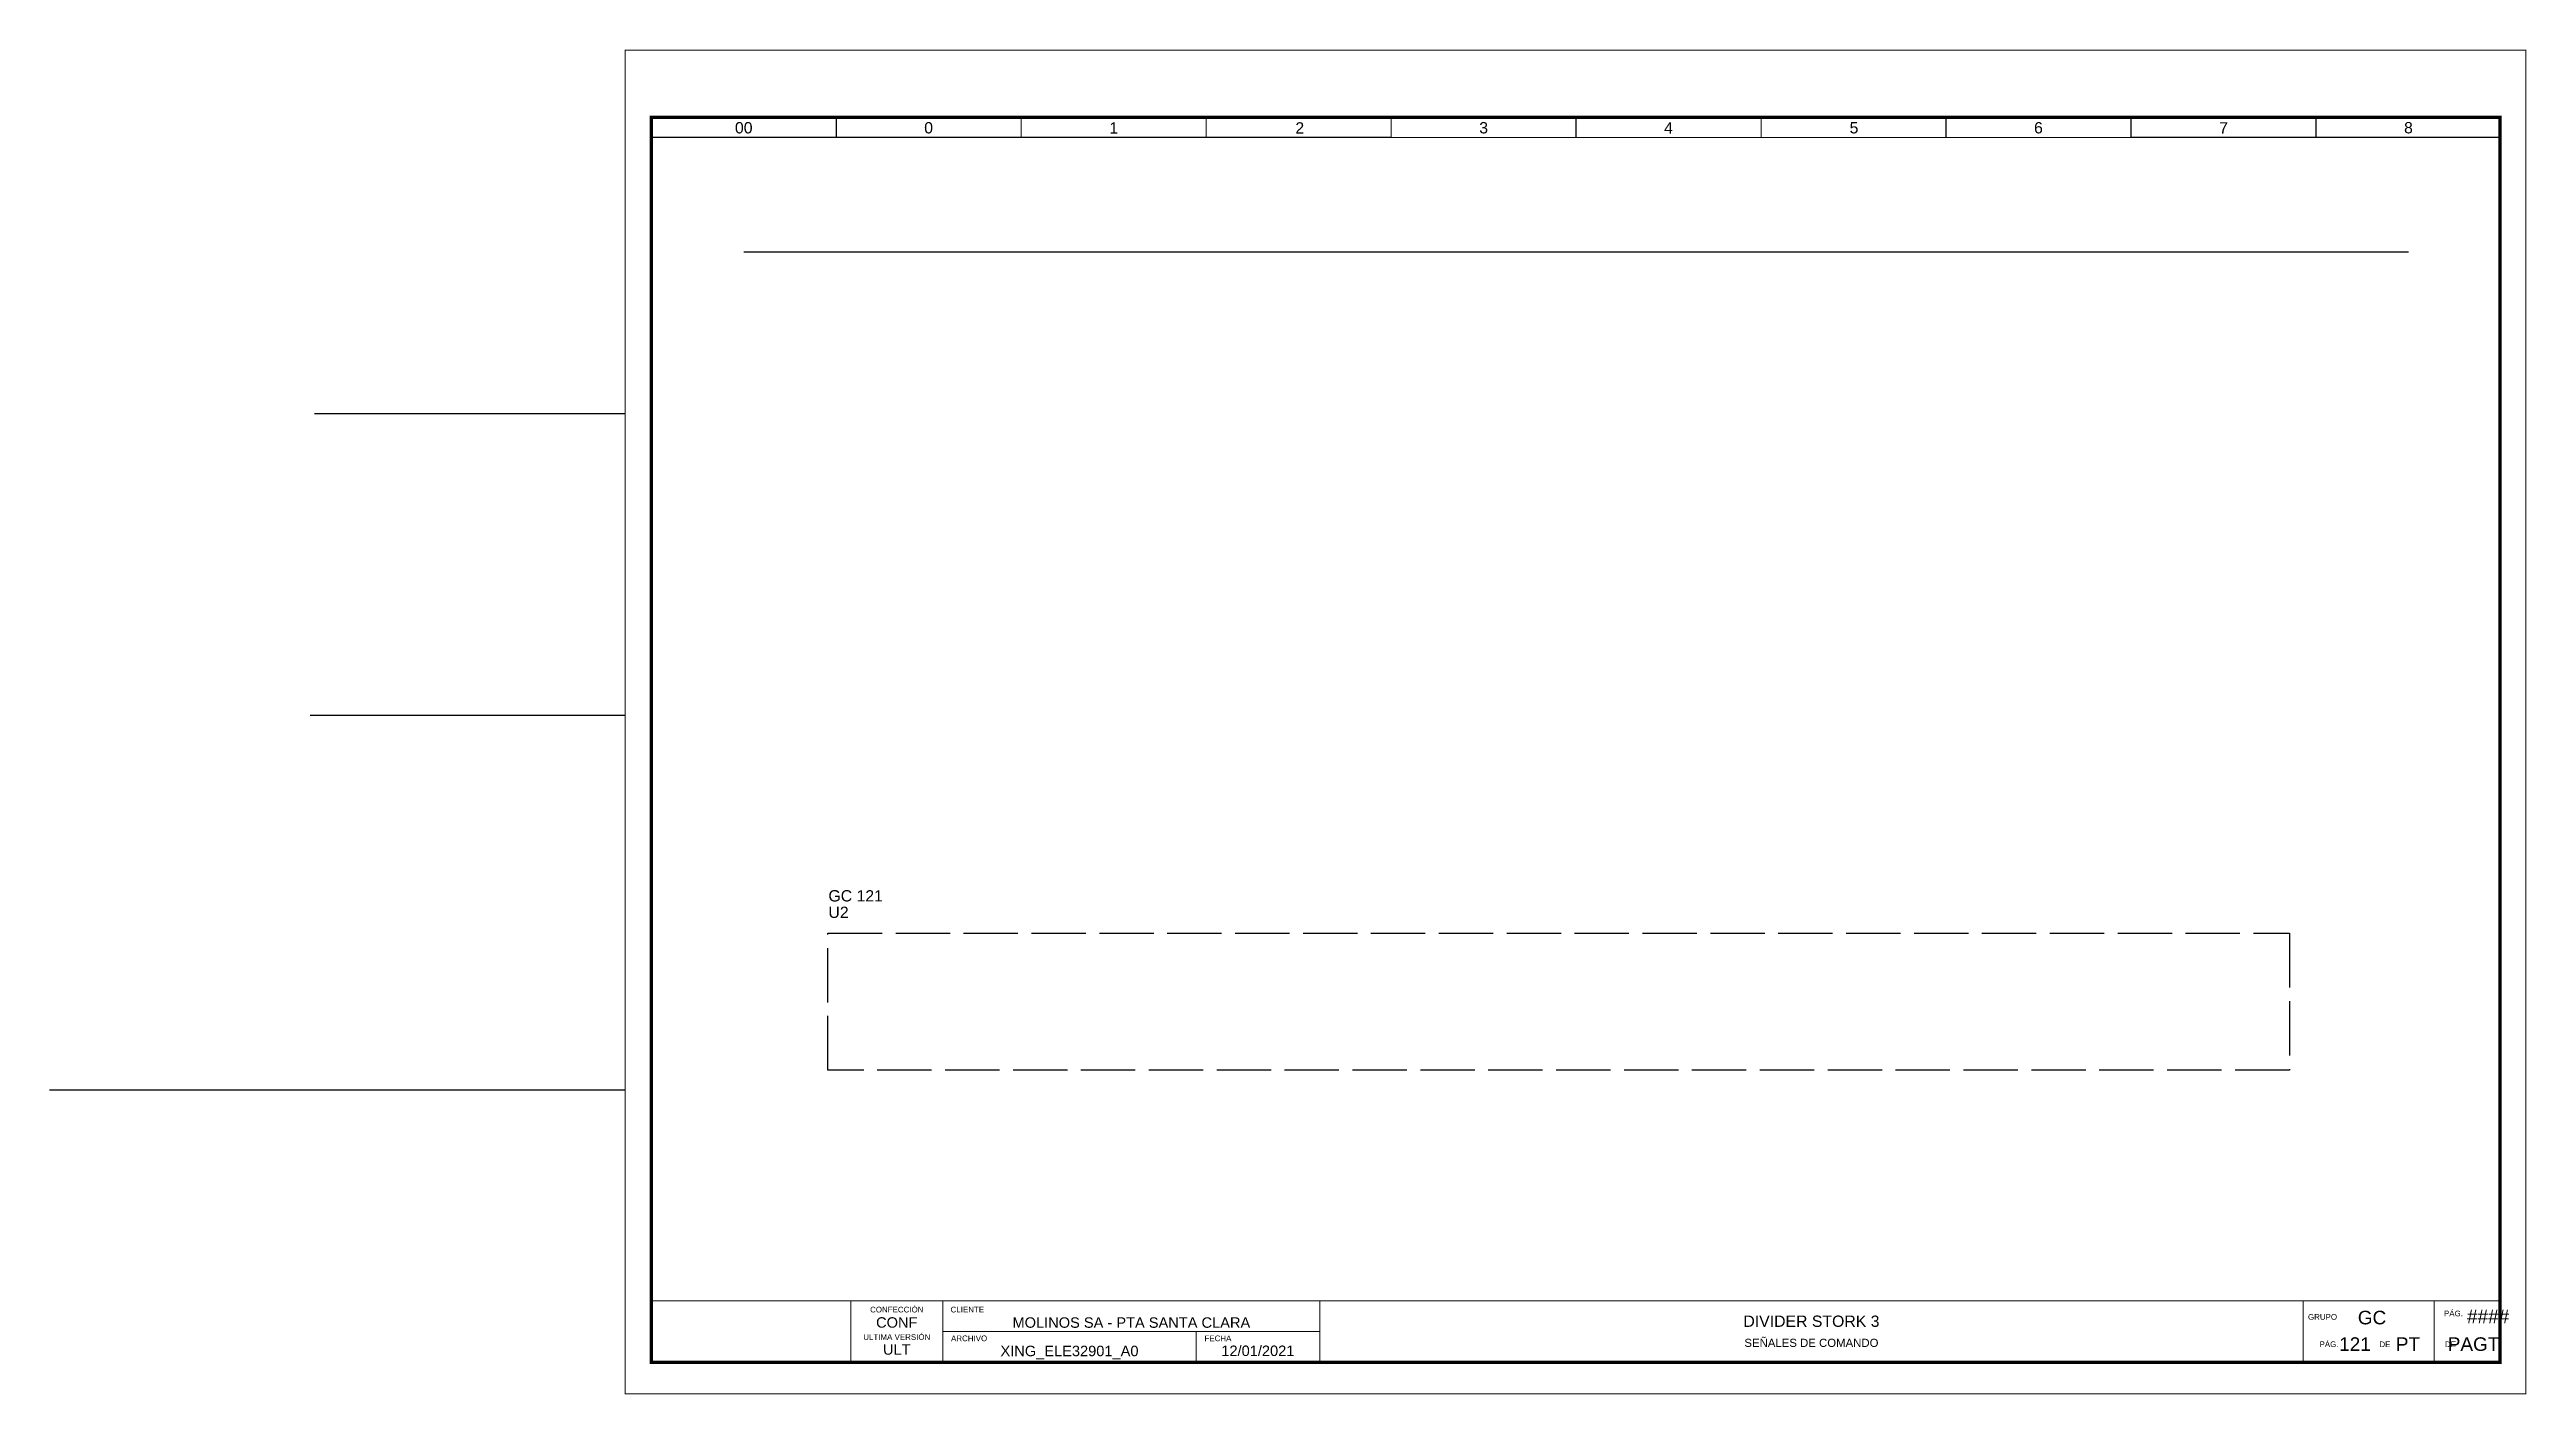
# Model space of a CAD drawing. Header units: millimetres. Extents: x -127 to 420, y 0 to 297.
import ezdxf
from ezdxf.enums import TextEntityAlignment as Align

# ---------------------------------------------------------------- set-up
doc = ezdxf.new("R2010")
doc.units = ezdxf.units.MM
doc.linetypes.add('ACAD_ISO02W100', pattern=[15, 12, -3])
doc.layers.add('DESC', color=150, linetype='Continuous')
doc.layers.add('RED_15', color=20, linetype='Continuous')
doc.layers.add('eProC - L2', color=41, linetype='Continuous', lineweight=20)
doc.styles.get("Standard").update_dxf_attribs({"font": 'arial.ttf'})
picture_1 = doc.add_image_def('image1.jpg', size_in_pixel=(564, 174))

# ---------------------------------------------------------------- blocks, each defined once
blk = doc.blocks.new('eproc_rotulo_010')
at = {"layer": 'eProC - L2', "color": 0, "lineweight": 5, "const_width": 0.233}
for points in [[(0.12, 297.12), (420.12, 297.12), (420.12, 0.12), (0.12, 0.12), (0.12, 297.12)], [(5.9, 20.72), (414.37, 20.7)], [(49.98, 7.12), (49.98, 20.72)], [(70.35, 7.12), (70.35, 20.72)], [(153.64, 7.04), (153.64, 20.64)], [(70.35, 13.92), (153.64, 13.92)], [(126.3, 7.12), (126.3, 13.92)]]:
    blk.add_lwpolyline(points, dxfattribs=at)
at = {"layer": 'eProC - L2', "color": 0}
blk.add_lwpolyline([(420.12, 0.12), (420.12, 297.12), (0.12, 297.12), (0.12, 0.12), (420.12, 0.12)], dxfattribs=at)
at = {"layer": 'eProC - L2', "color": 0, "lineweight": 40, "const_width": 0.75}
blk.add_lwpolyline([(5.92, 7.13), (414.37, 7.11), (414.4, 282.24), (5.95, 282.27)], close=True, dxfattribs=at)
at = {"layer": 'eProC - L2', "color": 0, "lineweight": 5, "const_width": 0.233}
for points in [[(46.8, 277.83), (5.9, 277.83), (5.9, 282.27), (46.8, 282.27)], [(87.64, 277.83), (46.75, 277.83), (46.75, 282.27), (87.64, 282.27)], [(128.54, 277.83), (87.64, 277.83), (87.64, 282.26), (128.54, 282.26)], [(169.38, 277.83), (128.49, 277.83), (128.49, 282.26), (169.38, 282.26)], [(210.28, 277.82), (169.38, 277.82), (169.38, 282.26), (210.28, 282.26)], [(251.12, 277.82), (210.23, 277.82), (210.23, 282.26), (251.12, 282.26)], [(292.02, 277.82), (251.12, 277.82), (251.12, 282.25), (292.02, 282.25)], [(332.86, 277.82), (291.97, 277.82), (291.97, 282.25), (332.86, 282.25)], [(373.76, 277.83), (332.86, 277.83), (332.86, 282.27), (373.76, 282.27)], [(414.6, 277.83), (373.71, 277.83), (373.71, 282.27), (414.6, 282.27)]]:
    blk.add_lwpolyline(points, close=True, dxfattribs=at)
at = {"layer": 'eProC - L2', "color": 0, "lineweight": 0, "const_width": 0.233}
for points in [[(370.87, 7.1), (370.87, 20.7)], [(399.87, 7.1), (399.87, 20.7)]]:
    blk.add_lwpolyline(points, dxfattribs=at)
at = {"layer": 'eProC - L2', "color": 0, "lineweight": 20, "char_height": 2.5, "attachment_point": 8}
for s, insert in [('{\\fArial|b0|i0|c0|p18;00}', (26.35, 278.66)), ('{\\fArial|b0|i0|c0|p18;0}', (67.19, 278.66)), ('{\\fArial|b0|i0|c0|p18;1}', (108.09, 278.66)), ('{\\fArial|b0|i0|c0|p18;2}', (149.2, 278.66)), ('{\\fArial|b0|i0|c0|p18;3}', (189.83, 278.66)), ('{\\fArial|b0|i0|c0|p18;4}', (230.67, 278.66)), ('{\\fArial|b0|i0|c0|p18;5}', (271.66, 278.66)), ('{\\fArial|b0|i0|c0|p18;6}', (312.41, 278.66)), ('{\\fArial|b0|i0|c0|p18;7}', (353.31, 278.66)), ('{\\fArial|b0|i0|c0|p18;8}', (394.16, 278.66))]:
    blk.add_mtext(s, dxfattribs=dict(at, insert=insert))
at = {"layer": 'eProC - L2', "color": 0, "char_height": 1.2552}
for s, insert, attachment_point in [('{\\fArial|b0|i0|c0|p18;CONFECCIÓN }', (60.16, 18.11), 8), ('{\\fArial|b0|i0|c0|p18;CLIENTE}', (72.05, 18.11), 7), ('{\\fArial|b0|i0|c0|p18;GRUPO}', (371.96, 16.49), 7), ('{\\fArial|b0|i0|c0|p18;PÁG.}', (402.01, 17.26), 7), ('{\\fArial|b0|i0|c0|p18;ULTIMA VERSIÓN}', (60.16, 12.05), 8), ('{\\fArial|b0|i0|c0|p18;ARCHIVO}', (72.15, 11.76), 7), ('{\\fArial|b0|i0|c0|p18;FECHA}', (128.15, 11.76), 7), ('{\\fArial|b0|i0|c0|p18;PÁG.}', (374.51, 10.46), 7), ('{\\fArial|b0|i0|c0|p18;DE}', (387.74, 10.46), 7), ('{\\fArial|b0|i0|c0|p18;DE}', (402.24, 10.46), 7)]:
    blk.add_mtext(s, dxfattribs=dict(at, insert=insert, attachment_point=attachment_point))
at = {"layer": 'eProC - L2', "color": 0}
for tag, height, p in [('CONF', 2.31, (60.16, 14.76)), ('CLIENTE', 2.31, (111.99, 14.74)), ('DESC_1', 2.5, (262.25, 14.94)), ('ULT', 2.31, (60.16, 8.79)), ('DESC__2', 1.8, (262.25, 10.51)), ('ARCH', 2.31, (98.32, 8.46)), ('FECHA', 2.31, (139.94, 8.5))]:
    blk.add_attdef(tag, text='', height=height, dxfattribs=at).set_placement(p, align=Align.CENTER)
for tag, p in [('GR', (386.11, 17)), ('PGRAL', (411.76, 17.25)), ('PG', (382.35, 11.13)), ('PT', (394.05, 11.13)), ('PAGT', (408.55, 11.13))]:
    blk.add_attdef(tag, text='', height=3, dxfattribs=at).set_placement(p, align=Align.MIDDLE_CENTER)
at = {"layer": 'eProC - L2', "color": 0, "flags": 9}
blk.add_attdef('WD_TB', (0.12, 0.12), '', height=2.5, dxfattribs=at)
at = {"layer": 'eProC - L2', "color": 0}
image = blk.add_image(picture_1, insert=(5.9, 7.12), size_in_units=(44.08, 13.6), dxfattribs=at)
image.dxf.flags = 7

msp = doc.modelspace()

# ---------------------------------------------------------------- linework, layer by layer
for p, q in [((0.12, 216.71), (-68.49, 216.71)), ((0.12, 150.06), (-69.44, 150.06)), ((0.12, 67.23), (-127.04, 67.23)), ((0.12, 67.23), (-127.04, 67.23)), ((0.12, 67.23), (-127.04, 67.23))]:
    msp.add_line(p, q)
at = {"layer": 'DESC', "linetype": 'ACAD_ISO02W100'}
msp.add_lwpolyline([(44.92, 101.92), (367.85, 101.92), (367.85, 71.65), (44.92, 71.65)], close=True, dxfattribs=at)
at = {"layer": 'RED_15'}
msp.add_line((26.35, 252.49), (394.16, 252.49), dxfattribs=at)

# ---------------------------------------------------------------- block references
at = {"layer": 'eProC - L2'}
msp.add_blockref('eproc_rotulo_010', (0, 0), dxfattribs=at).add_auto_attribs({'PAGT': 'PAGT', 'PGRAL': '####', 'PT': 'PT', 'CONF': 'CONF', 'ULT': 'ULT', 'ARCH': 'XING_ELE32901_A0', 'GR': 'GC', 'PG': '121', 'DESC_1': 'DIVIDER STORK 3', 'DESC__2': 'SEÑALES DE COMANDO', 'FECHA': '12/01/2021', 'CLIENTE': 'MOLINOS SA - PTA SANTA CLARA'})

# ---------------------------------------------------------------- texts
at = {"layer": 'DESC', "linetype": 'ACAD_ISO02W100', "char_height": 2.5, "attachment_point": 1}
for s, insert in [('GC 121', (45.06, 111.45)), ('U2', (45.06, 107.81))]:
    msp.add_mtext_dynamic_manual_height_columns(s, width=29.4336, gutter_width=12.5, heights=[0], dxfattribs=dict(at, insert=insert))

doc.saveas('drawing.dxf')
